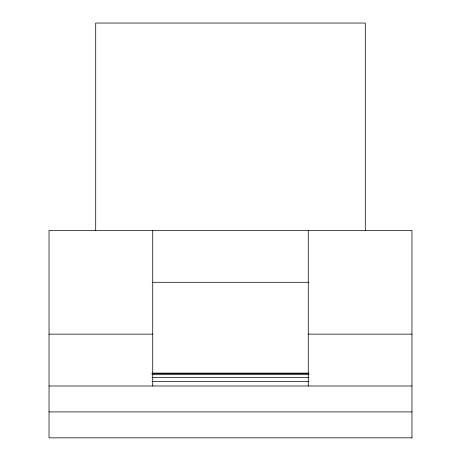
<?xml version="1.0" encoding="UTF-8"?>
<svg xmlns="http://www.w3.org/2000/svg" width="461" height="461" viewBox="0 0 461 461"><rect width="100%" height="100%" fill="white"/><g stroke="black" fill="none" stroke-linecap="round" stroke-linejoin="round"><path stroke-width="0.69" d="M152.124 282.293L308.876 282.293M49.033 334.139L152.729 334.139M308.271 334.139L411.967 334.139M152.009 373.185L308.991 373.185M152.009 373.277L308.991 373.277M152.009 374.678L308.991 374.678M152.009 377.565L308.991 377.565M152.009 381.501L308.991 381.501M49.033 385.99L411.967 385.99M49.033 411.915L411.967 411.915M411.967 437.841L49.033 437.841L49.033 230.442L411.967 230.442L411.967 437.95M365.296 230.442L365.296 23.05L95.704 23.05L95.704 230.442M308.271 230.442L308.271 385.99M152.729 230.442L152.729 385.99"/></g></svg>
